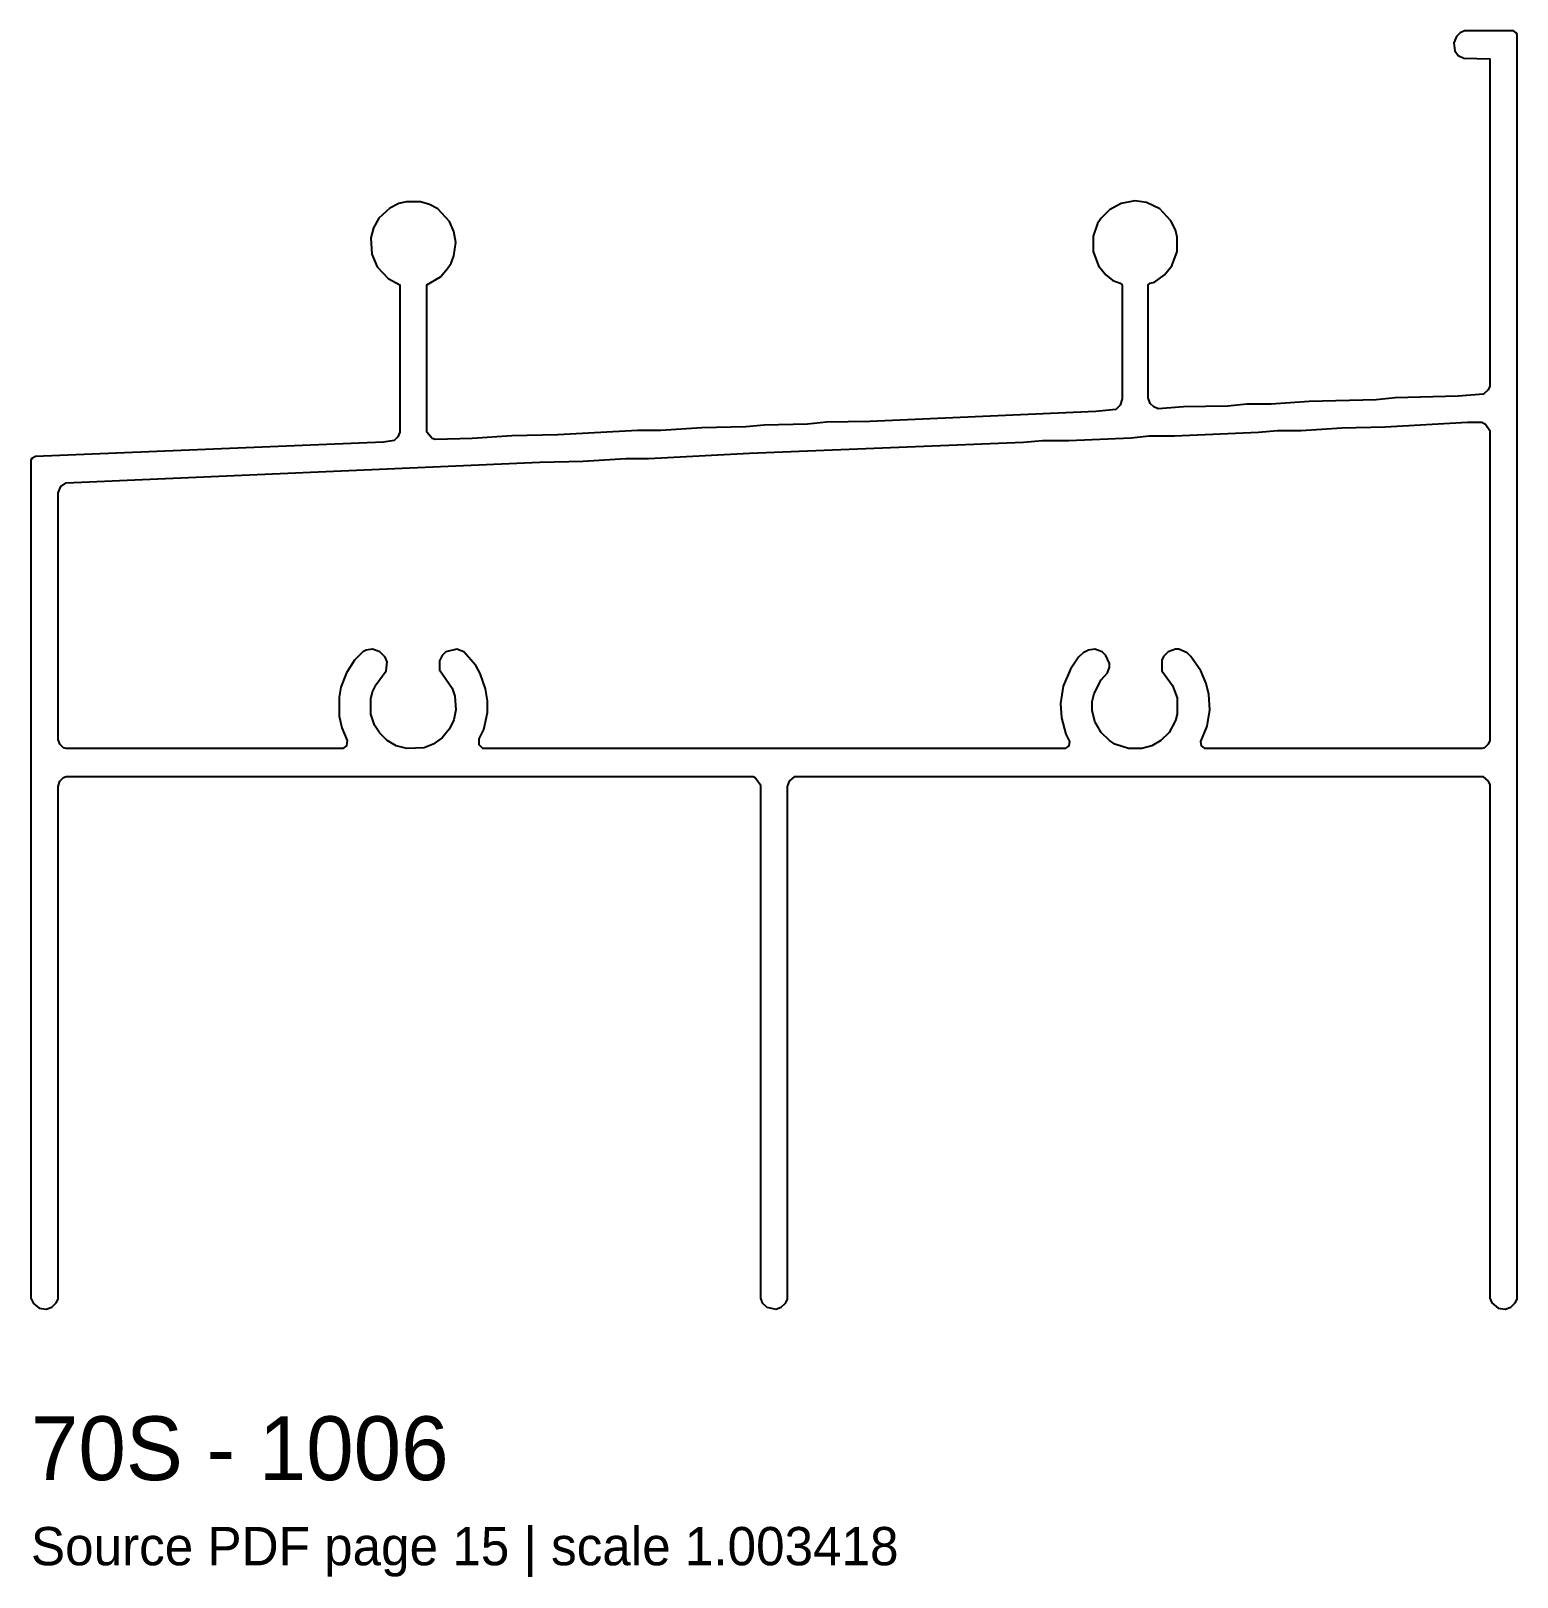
# Model space of a CAD drawing. Header units: millimetres. Extents: x 0 to 69.8, y -12.6 to 60.1.
import ezdxf

# ---------------------------------------------------------------- set-up
doc = ezdxf.new("R2010")
doc.units = ezdxf.units.MM
doc.layers.add('INFO', color=7, linetype='Continuous')
doc.layers.add('PROFILE', color=7, linetype='Continuous')

msp = doc.modelspace()

# ---------------------------------------------------------------- linework, layer by layer
at = {"layer": 'PROFILE'}
for points in [[(69.791, 60.021), (69.664, 60.106), (67.37, 60.106), (67.158, 60.021), (66.988, 59.852), (66.86, 59.554), (66.903, 59.172), (67.073, 58.959), (67.328, 58.832), (68.56, 58.79), (68.56, 43.413), (68.475, 43.243), (68.262, 43.03), (67.073, 42.945), (64.099, 42.86), (63.207, 42.775), (60.064, 42.69), (58.28, 42.563), (57.133, 42.563), (56.241, 42.478), (54.159, 42.436), (52.97, 42.351), (52.758, 42.436), (52.588, 42.605), (52.503, 42.86), (52.503, 48.17), (52.588, 48.255), (52.8, 48.297), (53.267, 48.637), (53.607, 49.062), (53.862, 49.742), (53.862, 50.421), (53.777, 50.761), (53.565, 51.186), (53.055, 51.738), (52.418, 52.036), (51.866, 52.121), (51.228, 51.993), (50.676, 51.696), (50.294, 51.313), (50.124, 51.059), (49.912, 50.464), (49.912, 49.742), (50.167, 49.062), (50.506, 48.637), (50.846, 48.382), (51.186, 48.255), (51.271, 48.17), (51.271, 42.818), (51.186, 42.52), (50.974, 42.308), (50.039, 42.223), (39.42, 41.756), (37.381, 41.713), (36.489, 41.628), (34.45, 41.586), (33.6, 41.501), (31.519, 41.459), (29.607, 41.331), (28.503, 41.331), (24.765, 41.119), (22.598, 41.076), (20.729, 40.949), (18.988, 40.906), (18.86, 40.949), (18.605, 41.246), (18.605, 48.17), (19.243, 48.552), (19.582, 48.935), (19.752, 49.19), (19.88, 49.529), (19.965, 50.167), (19.88, 50.676), (19.667, 51.144), (19.115, 51.738), (18.733, 51.951), (18.308, 52.078), (17.628, 52.078), (17.289, 51.993), (16.864, 51.781), (16.354, 51.313), (16.099, 50.846), (15.972, 50.379), (16.014, 49.614), (16.269, 49.02), (16.779, 48.467), (17.331, 48.17), (17.331, 41.246), (17.246, 41.034), (17.076, 40.864), (16.566, 40.779), (0.212, 40.099), (0.042, 40.014), (0, 39.929), (0, 0.552), (0.127, 0.297), (0.382, 0.085), (0.722, 0.042), (0.977, 0.127), (1.189, 0.34), (1.274, 0.51), (1.274, 24.595), (1.359, 24.85), (1.529, 25.02), (1.657, 25.062), (33.94, 25.062), (34.025, 25.02), (34.28, 24.68), (34.28, 0.552), (34.365, 0.34), (34.577, 0.127), (35.002, 0.042), (35.257, 0.127), (35.469, 0.34), (35.554, 0.51), (35.554, 24.595), (35.639, 24.85), (35.894, 25.062), (68.22, 25.062), (68.475, 24.85), (68.56, 24.68), (68.56, 0.552), (68.644, 0.34), (68.942, 0.085), (69.282, 0.042), (69.537, 0.127), (69.749, 0.34), (69.834, 0.51), (69.834, 59.936)], [(68.56, 41.331), (68.56, 26.761), (68.475, 26.591), (68.305, 26.421), (68.177, 26.379), (55.179, 26.379), (55.009, 26.506), (54.967, 26.719), (55.264, 27.441), (55.391, 28.205), (55.349, 28.928), (55.221, 29.437), (54.967, 30.032), (54.499, 30.712), (54.329, 30.882), (53.947, 31.051), (53.777, 31.051), (53.437, 30.924), (53.225, 30.712), (53.14, 30.542), (53.14, 30.032), (53.65, 29.352), (53.862, 28.758), (53.862, 27.993), (53.777, 27.696), (53.48, 27.143), (53.098, 26.761), (52.673, 26.506), (52.205, 26.379), (51.568, 26.379), (50.931, 26.591), (50.676, 26.761), (50.294, 27.143), (49.997, 27.653), (49.869, 28.163), (49.869, 28.588), (49.954, 28.97), (50.294, 29.607), (50.591, 29.947), (50.676, 30.202), (50.676, 30.372), (50.506, 30.754), (50.336, 30.924), (49.997, 31.051), (49.699, 31.009), (49.444, 30.882), (49.232, 30.669), (48.85, 30.117), (48.51, 29.31), (48.382, 28.503), (48.425, 27.823), (48.637, 27.058), (48.807, 26.719), (48.765, 26.506), (48.595, 26.379), (21.239, 26.379), (21.069, 26.549), (21.069, 26.846), (21.281, 27.271), (21.451, 28.078), (21.451, 28.63), (21.366, 29.182), (21.112, 29.905), (20.899, 30.287), (20.347, 30.924), (20.007, 31.051), (19.497, 30.924), (19.327, 30.754), (19.2, 30.499), (19.2, 30.074), (19.795, 29.225), (19.922, 28.843), (19.965, 28.205), (19.88, 27.738), (19.667, 27.313), (19.327, 26.889), (18.903, 26.591), (18.478, 26.421), (17.671, 26.379), (17.161, 26.506), (16.736, 26.761), (16.397, 27.101), (16.142, 27.483), (15.972, 27.993), (15.972, 28.715), (16.057, 29.055), (16.227, 29.395), (16.694, 30.032), (16.736, 30.457), (16.651, 30.669), (16.397, 30.924), (16.057, 31.051), (15.759, 31.009), (15.589, 30.924), (15.207, 30.542), (14.825, 29.947), (14.57, 29.267), (14.485, 28.8), (14.485, 27.908), (14.612, 27.356), (14.867, 26.761), (14.825, 26.506), (14.655, 26.379), (1.657, 26.379), (1.529, 26.421), (1.359, 26.591), (1.274, 26.804), (1.274, 38.4), (1.402, 38.697), (1.657, 38.867), (23.915, 39.844), (25.954, 39.887), (27.951, 40.014), (29.012, 40.014), (33.77, 40.269), (46.641, 40.779), (47.533, 40.864), (48.765, 40.864), (51.696, 40.991), (52.545, 41.076), (53.735, 41.076), (57.685, 41.246), (58.577, 41.331), (59.682, 41.331), (61.593, 41.459), (63.632, 41.501), (67.498, 41.713), (68.177, 41.713), (68.347, 41.628)]]:
    msp.add_lwpolyline(points, close=True, dxfattribs=at)

# ---------------------------------------------------------------- texts
at = {"layer": 'INFO'}
for s, height, p in [('70S - 1006', 3, (0, -8)), ('Source PDF page 15 | scale 1.003418', 1.8, (0, -12))]:
    msp.add_text(s, height=height, dxfattribs=at).set_placement(p)

doc.saveas('drawing.dxf')
